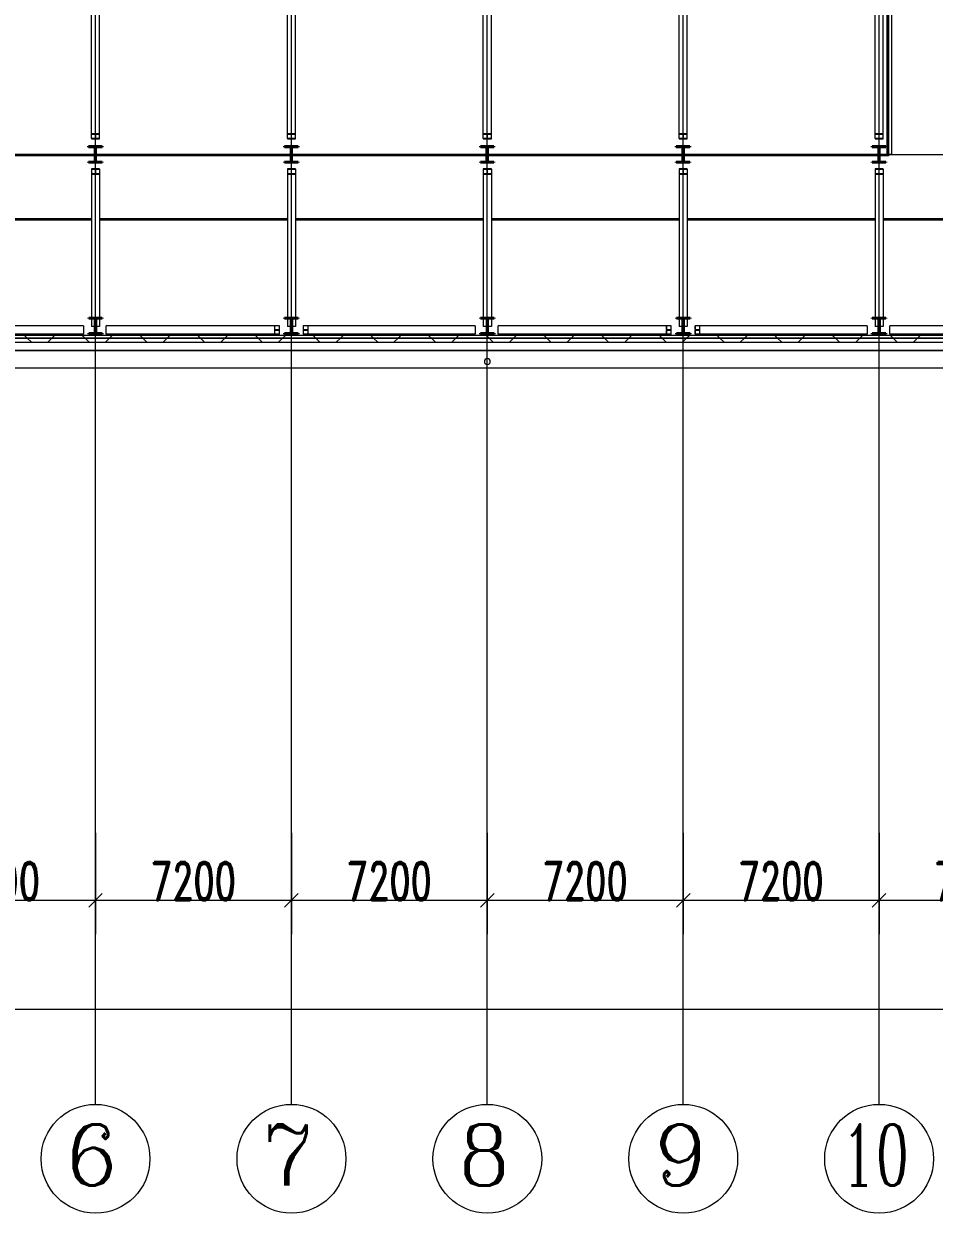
# Model space of a CAD drawing. Header units: millimetres. Extents: x -30000 to 430621, y -31706 to 192400.
# Drawn here: x 33363 to 66825, y -31706 to 12000 of the extents above; entities that cross this region are included whole.
import ezdxf

# ---------------------------------------------------------------- set-up
doc = ezdxf.new("R2010")
doc.units = ezdxf.units.MM
doc.linetypes.add('轴网线', pattern=[22.04, 18.38, -1.83, 0, -1.83])
doc.layers.get('0').update_dxf_attribs({"color": 8})
doc.layers.get('Defpoints').update_dxf_attribs({"color": 8})
for name, color, linetype, lineweight in [('A-ANNO-DIMS', 8, 'Continuous', 9), ('A-FLOR', 8, 'Continuous', 5), ('A-FLOR-HRAL', 8, 'Continuous', 5), ('A-WALL', 8, 'Continuous', 5), ('A-WALL-FNSH', 8, 'Continuous', 9), ('A-WALL-PATT', 8, 'Continuous', 9), ('P-PIPE', 8, 'Continuous', 5), ('S-BEAM', 8, 'Continuous', 5), ('S-COLS', 8, 'Continuous', 5), ('S-GRID', 8, 'Continuous', 9), ('S-GRID-IDEN', 8, 'Continuous', 9)]:
    doc.layers.add(name, color=color, linetype=linetype, lineweight=lineweight)
doc.styles.add('RomanC', font='romanc__.ttf', dxfattribs={"height": 2250})
doc.styles.add('RomanC_1', font='romanc__.ttf', dxfattribs={"width": 0.65, "height": 2250})
doc.styles.add('RomanD_4', font='romand__.ttf', dxfattribs={"width": 0.65, "height": 1400})
doc.dimstyles.new('第一_二道尺寸线', dxfattribs={"dimscale": 304.8, "dimtxt": 1405.004626, "dimasz": 1.64042, "dimexe": 4.10105, "dimexo": 0.0625, "dimgap": 0, "dimtad": 1, "dimdec": 0, "dimzin": 0, "dimdsep": 46, "dimtxsty": 'RomanD_4', "dimblk1": 'OBLIQUE', "dimblk2": 'OBLIQUE', "dimsah": 1, "dimcen": 0.09, "dimazin": 0, "dimtfac": 1, "dimtdec": 4, "dimtix": 1, "dimtmove": 0, "dimatfit": 3, "dimfxl": 8.2021, "dimfxlon": 1, "dimtvp": 1, "dimtolj": 1, "dimtzin": 0, "dimlwd": 18, "dimlwe": 18, "dimarcsym": 2})
pattern_1 = [(45, (-4e-09, 0), (-1060.66, 1060.66), []), (135, (-4e-09, 0), (-1060.66, -1060.66), [])]

# ---------------------------------------------------------------- blocks, each defined once
blk = doc.blocks.new('X-AR-F3-00-W-002_HLP2_rvt-1-LAY-4F-1_500-A')
at = {"layer": 'P-PIPE', "color": 96, "true_color": 0x007f00}
for start, end in [(0, 180), (180, 360)]:
    blk.add_arc((50400, -411), 110, start, end, dxfattribs=at)
blk = doc.blocks.new('钢_柱_焊接H - H600X500X20X30-659261-LAY-4F-1_500-A')
at = {"layer": 'S-COLS', "lineweight": 15, "true_color": 0xdddddd}
blk.add_hatch(color=254, dxfattribs=at).paths.add_polyline_path([(-250, -300), (250, -300), (250, -270), (10, -270), (10, 270), (250, 270), (250, 300), (-250, 300), (-250, 270), (-10, 270), (-10, -270), (-250, -270)], flags=0)
at = {"layer": 'S-COLS', "color": 8, "lineweight": 35, "true_color": 0x777777}
for p, q in [((-250, 300), (250, 300)), ((-250, 270), (-250, 300)), ((-10, 270), (-250, 270)), ((-10, -270), (-10, 270)), ((10, 270), (10, -270)), ((250, 270), (10, 270)), ((250, 300), (250, 270)), ((-250, -270), (-10, -270)), ((-250, -300), (-250, -270)), ((250, -300), (-250, -300)), ((10, -270), (250, -270)), ((250, -270), (250, -300))]:
    blk.add_line(p, q, dxfattribs=at)
blk = doc.blocks.new('钢_柱_焊接H - H600X500X20X30-659270-LAY-4F-1_500-A')
at = {"layer": 'S-COLS', "lineweight": 15, "true_color": 0xdddddd}
h = blk.add_hatch(color=254, dxfattribs=at)
h.paths.add_polyline_path([(6, -300), (250, -300), (250, -270), (10, -270), (6, -50), (-10, -50), (-10, -270), (-250, -270), (-250, -300), (-148, -300)], flags=0)
h.paths.add_polyline_path([(10, 0), (10, 270), (250, 270), (250, 300), (-250, 300), (-250, 270), (-10, 270), (-10, 0), (5, 0)], flags=0)
at = {"layer": 'S-COLS', "color": 8, "lineweight": 35, "true_color": 0x777777}
for p, q in [((-250, 300), (250, 300)), ((-250, 270), (-250, 300)), ((-10, 270), (-250, 270)), ((-10, 0), (-10, 270)), ((10, 270), (10, 0)), ((250, 270), (10, 270)), ((250, 300), (250, 270)), ((-250, -270), (-10, -270)), ((-250, -300), (-250, -270)), ((250, -300), (-250, -300)), ((-10, -270), (-10, -50)), ((10, -50), (10, -270)), ((10, -270), (250, -270)), ((250, -270), (250, -300))]:
    blk.add_line(p, q, dxfattribs=at)
blk = doc.blocks.new('钢_梁_焊接H - H300X300X10X15-V146-LAY-4F-1_500-A')
at = {"layer": 'S-BEAM', "color": 8, "lineweight": 15, "true_color": 0x777777}
for p, q in [((36150, 6665), (35850, 6665)), ((35850, 6665), (35850, 6656)), ((35850, 6656), (35995, 6656)), ((35850, 6656), (35850, 6484)), ((35995, 6656), (35995, 6484)), ((36005, 6484), (36005, 6656)), ((36005, 6656), (36150, 6656)), ((36150, 6656), (36150, 6665)), ((36150, 6656), (36150, 6484)), ((35995, 6484), (35850, 6484)), ((35850, 6484), (35850, 6475)), ((35850, 6475), (36150, 6475)), ((35850, 6475), (35850, 1200)), ((36150, 6484), (36005, 6484)), ((36150, 6475), (36150, 6484)), ((36150, 6475), (36150, 1200)), ((35850, 1170), (35850, 878)), ((35990, 878), (35850, 878)), ((36150, 878), (36010, 878)), ((36150, 1170), (36150, 878))]:
    blk.add_line(p, q, dxfattribs=at)
blk = doc.blocks.new('钢_梁_焊接H - H300X300X10X15-658906-LAY-4F-1_500-A')
at = {"layer": 'S-BEAM', "color": 8, "lineweight": 15, "true_color": 0x777777}
for p, q in [((14250, 14201), (14550, 14201)), ((14250, 7956), (14250, 14201)), ((14550, 7956), (14550, 14201)), ((14550, 7956), (14250, 7956)), ((14250, 7956), (14250, 7947)), ((14250, 7947), (14395, 7947)), ((14250, 7785), (14250, 7947)), ((14395, 7947), (14395, 7785)), ((14405, 7785), (14405, 7947)), ((14405, 7947), (14550, 7947)), ((14550, 7947), (14550, 7956)), ((14550, 7785), (14550, 7947)), ((14395, 7785), (14250, 7785)), ((14250, 7785), (14250, 7776)), ((14250, 7776), (14550, 7776)), ((14550, 7785), (14405, 7785)), ((14550, 7776), (14550, 7785))]:
    blk.add_line(p, q, dxfattribs=at)
blk = doc.blocks.new('钢_梁_焊接H - H300X300X10X15-V155-LAY-4F-1_500-A')
at = {"layer": 'S-BEAM', "color": 8, "lineweight": 15, "true_color": 0x777777}
for p, q in [((43350, 6665), (43050, 6665)), ((43050, 6665), (43050, 6656)), ((43050, 6656), (43195, 6656)), ((43050, 6656), (43050, 6484)), ((43195, 6656), (43195, 6484)), ((43205, 6484), (43205, 6656)), ((43205, 6656), (43350, 6656)), ((43350, 6656), (43350, 6665)), ((43350, 6656), (43350, 6484)), ((43195, 6484), (43050, 6484)), ((43050, 6484), (43050, 6475)), ((43050, 6475), (43350, 6475)), ((43050, 6475), (43050, 1200)), ((43350, 6484), (43205, 6484)), ((43350, 6475), (43350, 6484)), ((43350, 6475), (43350, 1200)), ((43050, 1170), (43050, 878)), ((43190, 878), (43050, 878)), ((43350, 878), (43210, 878)), ((43350, 1170), (43350, 878))]:
    blk.add_line(p, q, dxfattribs=at)
blk = doc.blocks.new('钢_梁_焊接H - H300X300X10X15-V161-LAY-4F-1_500-A')
at = {"layer": 'S-BEAM', "color": 8, "lineweight": 15, "true_color": 0x777777}
for p, q in [((50550, 6665), (50250, 6665)), ((50250, 6665), (50250, 6656)), ((50250, 6656), (50395, 6656)), ((50250, 6656), (50250, 6484)), ((50395, 6656), (50395, 6484)), ((50405, 6484), (50405, 6656)), ((50405, 6656), (50550, 6656)), ((50550, 6656), (50550, 6665)), ((50550, 6656), (50550, 6484)), ((50395, 6484), (50250, 6484)), ((50250, 6484), (50250, 6475)), ((50250, 6475), (50550, 6475)), ((50250, 6475), (50250, 1200)), ((50550, 6484), (50405, 6484)), ((50550, 6475), (50550, 6484)), ((50550, 6475), (50550, 1200)), ((50250, 1170), (50250, 878)), ((50390, 878), (50250, 878)), ((50550, 878), (50410, 878)), ((50550, 1170), (50550, 878))]:
    blk.add_line(p, q, dxfattribs=at)
blk = doc.blocks.new('钢_梁_焊接H - H300X300X10X15-V163-LAY-4F-1_500-A')
at = {"layer": 'S-BEAM', "color": 8, "lineweight": 15, "true_color": 0x777777}
for p, q in [((57750, 6665), (57450, 6665)), ((57450, 6665), (57450, 6656)), ((57450, 6656), (57595, 6656)), ((57450, 6656), (57450, 6484)), ((57595, 6656), (57595, 6484)), ((57605, 6484), (57605, 6656)), ((57605, 6656), (57750, 6656)), ((57750, 6656), (57750, 6665)), ((57750, 6656), (57750, 6484)), ((57595, 6484), (57450, 6484)), ((57450, 6484), (57450, 6475)), ((57450, 6475), (57750, 6475)), ((57450, 6475), (57450, 1200)), ((57750, 6484), (57605, 6484)), ((57750, 6475), (57750, 6484)), ((57750, 6475), (57750, 1200)), ((57450, 1170), (57450, 878)), ((57590, 878), (57450, 878)), ((57750, 878), (57610, 878)), ((57750, 1170), (57750, 878))]:
    blk.add_line(p, q, dxfattribs=at)
blk = doc.blocks.new('钢_梁_焊接H - H300X300X10X15-V167-LAY-4F-1_500-A')
at = {"layer": 'S-BEAM', "color": 8, "lineweight": 15, "true_color": 0x777777}
for p, q in [((64950, 6665), (64650, 6665)), ((64650, 6665), (64650, 6656)), ((64650, 6656), (64795, 6656)), ((64650, 6656), (64650, 6484)), ((64795, 6656), (64795, 6484)), ((64805, 6484), (64805, 6656)), ((64805, 6656), (64950, 6656)), ((64950, 6656), (64950, 6665)), ((64950, 6656), (64950, 6484)), ((64795, 6484), (64650, 6484)), ((64650, 6484), (64650, 6475)), ((64650, 6475), (64950, 6475)), ((64650, 6475), (64650, 1200)), ((64950, 6484), (64805, 6484)), ((64950, 6475), (64950, 6484)), ((64950, 6475), (64950, 1200)), ((64650, 1170), (64650, 878)), ((64790, 878), (64650, 878)), ((64950, 878), (64810, 878)), ((64950, 1170), (64950, 878))]:
    blk.add_line(p, q, dxfattribs=at)
blk = doc.blocks.new('钢_梁_热轧H - HW300X300-659066-LAY-4F-1_500-A')
at = {"layer": 'S-BEAM', "color": 8, "lineweight": 15, "true_color": 0x777777}
for p, q in [((65196, 157500), (65196, 157800)), ((71382, 157800), (65196, 157800)), ((71391, 157800), (71382, 157800)), ((71382, 157800), (71382, 157500)), ((71391, 157668), (71391, 157800)), ((71548, 157800), (71391, 157800)), ((71556, 157800), (71548, 157800)), ((71548, 157800), (71548, 157668)), ((71556, 157500), (71556, 157800)), ((71382, 157500), (65196, 157500)), ((71382, 157500), (71391, 157500)), ((71391, 157500), (71391, 157632)), ((71548, 157500), (71391, 157500)), ((71540, 157655), (71398, 157655)), ((71398, 157645), (71540, 157645)), ((71548, 157632), (71548, 157500)), ((71548, 157500), (71556, 157500))]:
    blk.add_line(p, q, dxfattribs=at)
for centre, start_param, end_param in [((71398, 157668), 1.570796, 3.141593), ((71398, 157632), 0, 1.570796), ((71540, 157668), 3.141593, 4.712389), ((71540, 157632), 4.712389, 6.283185)]:
    blk.add_ellipse(centre, major_axis=(0, 13), ratio=0.581772, start_param=start_param, end_param=end_param, dxfattribs=at)
blk = doc.blocks.new('钢_梁_热轧H - HW300X300-659067-LAY-4F-1_500-A')
at = {"layer": 'S-BEAM', "color": 8, "lineweight": 15, "true_color": 0x777777}
for p, q in [((50796, 157500), (50796, 157800)), ((56982, 157800), (50796, 157800)), ((56991, 157800), (56982, 157800)), ((56982, 157800), (56982, 157500)), ((56991, 157668), (56991, 157800)), ((57148, 157800), (56991, 157800)), ((57156, 157800), (57148, 157800)), ((57148, 157800), (57148, 157668)), ((57156, 157500), (57156, 157800)), ((56982, 157500), (50796, 157500)), ((56982, 157500), (56991, 157500)), ((56991, 157500), (56991, 157632)), ((57148, 157500), (56991, 157500)), ((57140, 157655), (56998, 157655)), ((56998, 157645), (57140, 157645)), ((57148, 157632), (57148, 157500)), ((57148, 157500), (57156, 157500))]:
    blk.add_line(p, q, dxfattribs=at)
for centre, start_param, end_param in [((56998, 157668), 1.570796, 3.141593), ((56998, 157632), 0, 1.570796), ((57140, 157668), 3.141593, 4.712389), ((57140, 157632), 4.712389, 6.283185)]:
    blk.add_ellipse(centre, major_axis=(0, 13), ratio=0.581772, start_param=start_param, end_param=end_param, dxfattribs=at)
blk = doc.blocks.new('钢_梁_热轧H - HW300X300-V370-LAY-4F-1_500-A')
at = {"layer": 'S-BEAM', "color": 8, "lineweight": 15, "true_color": 0x777777}
for p, q in [((36396, 600), (36396, 900)), ((42582, 900), (36396, 900)), ((42591, 900), (42582, 900)), ((42582, 900), (42582, 600)), ((42591, 768), (42591, 900)), ((42748, 900), (42591, 900)), ((42756, 900), (42748, 900)), ((42748, 900), (42748, 768)), ((42756, 600), (42756, 900)), ((42582, 600), (36396, 600)), ((42582, 600), (42591, 600)), ((42591, 600), (42591, 732)), ((42748, 600), (42591, 600)), ((42740, 755), (42598, 755)), ((42598, 745), (42740, 745)), ((42748, 732), (42748, 600)), ((42748, 600), (42756, 600))]:
    blk.add_line(p, q, dxfattribs=at)
for centre, start_param, end_param in [((42598, 768), 1.570796, 3.141593), ((42598, 732), 0, 1.570796), ((42740, 768), 3.141593, 4.712389), ((42740, 732), 4.712389, 6.283185)]:
    blk.add_ellipse(centre, major_axis=(0, 13), ratio=0.581772, start_param=start_param, end_param=end_param, dxfattribs=at)
blk = doc.blocks.new('钢_梁_热轧H - HW300X300-659081-LAY-4F-1_500-A')
at = {"layer": 'S-BEAM', "color": 8, "lineweight": 15, "true_color": 0x777777}
for p, q in [((58044, 157800), (58035, 157800)), ((58035, 157800), (58035, 157500)), ((58044, 157668), (58044, 157800)), ((58201, 157800), (58044, 157800)), ((58210, 157800), (58201, 157800)), ((58201, 157800), (58201, 157668)), ((58210, 157500), (58210, 157800)), ((64356, 157800), (58210, 157800)), ((64356, 157800), (64356, 157500)), ((58035, 157500), (58044, 157500)), ((58044, 157500), (58044, 157632)), ((58201, 157500), (58044, 157500)), ((58194, 157655), (58052, 157655)), ((58052, 157645), (58194, 157645)), ((58201, 157632), (58201, 157500)), ((58201, 157500), (58210, 157500)), ((64356, 157500), (58210, 157500))]:
    blk.add_line(p, q, dxfattribs=at)
for centre, start_param, end_param in [((58052, 157668), 1.570796, 3.141593), ((58052, 157632), 0, 1.570796), ((58194, 157668), 3.141593, 4.712389), ((58194, 157632), 4.712389, 6.283185)]:
    blk.add_ellipse(centre, major_axis=(0, 13), ratio=0.581772, start_param=start_param, end_param=end_param, dxfattribs=at)
blk = doc.blocks.new('钢_梁_热轧H - HW300X300-659082-LAY-4F-1_500-A')
at = {"layer": 'S-BEAM', "color": 8, "lineweight": 15, "true_color": 0x777777}
for p, q in [((43644, 157800), (43635, 157800)), ((43635, 157800), (43635, 157500)), ((43644, 157668), (43644, 157800)), ((43801, 157800), (43644, 157800)), ((43810, 157800), (43801, 157800)), ((43801, 157800), (43801, 157668)), ((43810, 157500), (43810, 157800)), ((49956, 157800), (43810, 157800)), ((49956, 157800), (49956, 157500)), ((43635, 157500), (43644, 157500)), ((43644, 157500), (43644, 157632)), ((43801, 157500), (43644, 157500)), ((43794, 157655), (43652, 157655)), ((43652, 157645), (43794, 157645)), ((43801, 157632), (43801, 157500)), ((43801, 157500), (43810, 157500)), ((49956, 157500), (43810, 157500))]:
    blk.add_line(p, q, dxfattribs=at)
for centre, start_param, end_param in [((43652, 157668), 1.570796, 3.141593), ((43652, 157632), 0, 1.570796), ((43794, 157668), 3.141593, 4.712389), ((43794, 157632), 4.712389, 6.283185)]:
    blk.add_ellipse(centre, major_axis=(0, 13), ratio=0.581772, start_param=start_param, end_param=end_param, dxfattribs=at)
blk = doc.blocks.new('钢_梁_热轧H - HW300X300-659083-LAY-4F-1_500-A')
at = {"layer": 'S-BEAM', "color": 8, "lineweight": 15, "true_color": 0x777777}
for p, q in [((29244, 157800), (29235, 157800)), ((29235, 157800), (29235, 157500)), ((29244, 157668), (29244, 157800)), ((29401, 157800), (29244, 157800)), ((29410, 157800), (29401, 157800)), ((29401, 157800), (29401, 157668)), ((29410, 157500), (29410, 157800)), ((35556, 157800), (29410, 157800)), ((35556, 157800), (35556, 157500)), ((29235, 157500), (29244, 157500)), ((29244, 157500), (29244, 157632)), ((29401, 157500), (29244, 157500)), ((29394, 157655), (29252, 157655)), ((29252, 157645), (29394, 157645)), ((29401, 157632), (29401, 157500)), ((29401, 157500), (29410, 157500)), ((35556, 157500), (29410, 157500))]:
    blk.add_line(p, q, dxfattribs=at)
for centre, start_param, end_param in [((29252, 157668), 1.570796, 3.141593), ((29252, 157632), 0, 1.570796), ((29394, 157668), 3.141593, 4.712389), ((29394, 157632), 4.712389, 6.283185)]:
    blk.add_ellipse(centre, major_axis=(0, 13), ratio=0.581772, start_param=start_param, end_param=end_param, dxfattribs=at)
blk = doc.blocks.new('X-ST-F3-04-C-002_HLP2_rvt-1-LAY-4F-1_500-A')
at = {"color": 8, "lineweight": 15, "true_color": 0x777777}
for name, p in [('钢_梁_焊接H - H300X300X10X15-658906-LAY-4F-1_500-A', (21600, 0)), ('钢_梁_焊接H - H300X300X10X15-658906-LAY-4F-1_500-A', (28800, 0)), ('钢_梁_焊接H - H300X300X10X15-658906-LAY-4F-1_500-A', (36000, 0)), ('钢_梁_焊接H - H300X300X10X15-658906-LAY-4F-1_500-A', (43200, 0)), ('钢_梁_焊接H - H300X300X10X15-658906-LAY-4F-1_500-A', (50400, 0)), ('钢_柱_焊接H - H600X500X20X30-659270-LAY-4F-1_500-A', (35995, 7200)), ('钢_柱_焊接H - H600X500X20X30-659270-LAY-4F-1_500-A', (43195, 7200)), ('钢_柱_焊接H - H600X500X20X30-659270-LAY-4F-1_500-A', (50395, 7200)), ('钢_柱_焊接H - H600X500X20X30-659270-LAY-4F-1_500-A', (57595, 7200)), ('钢_柱_焊接H - H600X500X20X30-659270-LAY-4F-1_500-A', (64795, 7200)), ('钢_梁_焊接H - H300X300X10X15-V146-LAY-4F-1_500-A', (0, 0)), ('钢_梁_焊接H - H300X300X10X15-V155-LAY-4F-1_500-A', (0, 0)), ('钢_梁_焊接H - H300X300X10X15-V161-LAY-4F-1_500-A', (0, 0)), ('钢_梁_焊接H - H300X300X10X15-V163-LAY-4F-1_500-A', (0, 0)), ('钢_梁_焊接H - H300X300X10X15-V167-LAY-4F-1_500-A', (0, 0)), ('钢_梁_热轧H - HW300X300-659083-LAY-4F-1_500-A', (0, -156900)), ('钢_柱_焊接H - H600X500X20X30-659261-LAY-4F-1_500-A', (36000, 900)), ('钢_梁_热轧H - HW300X300-V370-LAY-4F-1_500-A', (0, 0)), ('钢_柱_焊接H - H600X500X20X30-659261-LAY-4F-1_500-A', (43200, 900)), ('钢_梁_热轧H - HW300X300-659082-LAY-4F-1_500-A', (0, -156900)), ('钢_柱_焊接H - H600X500X20X30-659261-LAY-4F-1_500-A', (50400, 900)), ('钢_梁_热轧H - HW300X300-659067-LAY-4F-1_500-A', (0, -156900)), ('钢_柱_焊接H - H600X500X20X30-659261-LAY-4F-1_500-A', (57600, 900)), ('钢_梁_热轧H - HW300X300-659081-LAY-4F-1_500-A', (0, -156900)), ('钢_柱_焊接H - H600X500X20X30-659261-LAY-4F-1_500-A', (64800, 900)), ('钢_梁_热轧H - HW300X300-659066-LAY-4F-1_500-A', (0, -156900))]:
    blk.add_blockref(name, p, dxfattribs=at)
blk = doc.blocks.new('顶部扶栏类型 - 顶部扶栏_内部_-3241397-LAY-4F-1_500-A')
at = {"layer": 'A-FLOR-HRAL'}
for p, q in [((4000, 46425), (4000, 50450)), ((4000, 50450), (7050, 50450)), ((4050, 50400), (4050, 46425)), ((7050, 50400), (4050, 50400)), ((7350, 50450), (9917, 50450)), ((9917, 50400), (7350, 50400)), ((13971, 50450), (14250, 50450)), ((14250, 50400), (13971, 50400)), ((64950, 46950), (65150, 46950)), ((65100, 46900), (64950, 46900)), ((65100, 21756), (65100, 46900)), ((65150, 46950), (65150, 21756)), ((4000, 45700), (4000, 46375)), ((4050, 46375), (4050, 45700)), ((14400, 43025), (14400, 45991)), ((14450, 45991), (14450, 43075)), ((4000, 40900), (4000, 45500)), ((4050, 45500), (4050, 40900)), ((18325, 43025), (14400, 43025)), ((14450, 43075), (18225, 43075)), ((18325, 43050), (18325, 43025)), ((4000, 38500), (4000, 40700)), ((4050, 40700), (4050, 38500)), ((4000, 36100), (4000, 38300)), ((4050, 38300), (4050, 36100)), ((4000, 33700), (4000, 35900)), ((4050, 35900), (4050, 33700)), ((4000, 31300), (4000, 33500)), ((4050, 33500), (4050, 31300)), ((4000, 28900), (4000, 31100)), ((4050, 31100), (4050, 28900)), ((4000, 26500), (4000, 28700)), ((4050, 28700), (4050, 26500)), ((4000, 24100), (4000, 26300)), ((4050, 26300), (4050, 24100)), ((4000, 21750), (4000, 23900)), ((4050, 23900), (4050, 21750)), ((4000, 19300), (4000, 21450)), ((4050, 21450), (4050, 19300)), ((65100, 7200), (65100, 21406)), ((65150, 21406), (65150, 7150)), ((4000, 16900), (4000, 19100)), ((4050, 19100), (4050, 16900)), ((4000, 14500), (4000, 16700)), ((4050, 16700), (4050, 14500)), ((4000, 12100), (4000, 14300)), ((4050, 14300), (4050, 12100)), ((4000, 7150), (4000, 11900)), ((4050, 11900), (4050, 7200)), ((65150, 7150), (4000, 7150)), ((4050, 7200), (65100, 7200))]:
    blk.add_line(p, q, dxfattribs=at)
blk = doc.blocks.new('顶部扶栏类型 - 顶部扶栏_内部_-V436-LAY-4F-1_500-A')
at = {"layer": 'A-FLOR-HRAL'}
for p, q in [((4000, 50450), (7050, 50450)), ((4000, 46425), (4000, 50450)), ((4050, 50400), (7050, 50400)), ((4050, 46425), (4050, 50400)), ((7350, 50450), (9917, 50450)), ((7350, 50400), (9917, 50400)), ((13971, 50450), (14250, 50450)), ((13971, 50400), (14250, 50400)), ((64950, 46950), (65150, 46950)), ((64950, 46900), (65100, 46900)), ((65100, 46900), (65100, 21756)), ((65150, 46950), (65150, 21756)), ((4000, 45700), (4000, 46375)), ((4050, 45700), (4050, 46375)), ((14400, 45991), (14400, 43025)), ((14450, 45991), (14450, 43075)), ((4000, 40900), (4000, 45500)), ((4050, 40900), (4050, 45500)), ((14400, 43025), (18325, 43025)), ((14450, 43075), (18225, 43075)), ((18325, 43050), (18325, 43025)), ((4000, 38500), (4000, 40700)), ((4050, 38500), (4050, 40700)), ((4000, 36100), (4000, 38300)), ((4050, 36100), (4050, 38300)), ((4000, 33700), (4000, 35900)), ((4050, 33700), (4050, 35900)), ((4000, 31300), (4000, 33500)), ((4050, 31300), (4050, 33500)), ((4000, 28900), (4000, 31100)), ((4050, 28900), (4050, 31100)), ((4000, 26500), (4000, 28700)), ((4050, 26500), (4050, 28700)), ((4000, 24100), (4000, 26300)), ((4050, 24100), (4050, 26300)), ((4000, 21750), (4000, 23900)), ((4050, 21750), (4050, 23900)), ((4000, 19300), (4000, 21450)), ((4050, 19300), (4050, 21450)), ((65100, 21406), (65100, 7200)), ((65150, 21406), (65150, 7150)), ((4000, 16900), (4000, 19100)), ((4050, 16900), (4050, 19100)), ((4000, 14500), (4000, 16700)), ((4050, 14500), (4050, 16700)), ((4000, 12100), (4000, 14300)), ((4050, 12100), (4050, 14300)), ((4000, 7150), (4000, 11900)), ((4050, 7200), (4050, 11900)), ((65150, 7150), (4000, 7150)), ((65100, 7200), (4050, 7200))]:
    blk.add_line(p, q, dxfattribs=at)
blk = doc.blocks.new('顶部扶栏类型 - 顶部扶栏_内部_-3241510-LAY-4F-1_500-A')
at = {"layer": 'A-FLOR-HRAL'}
for p, q in [((28950, 4850), (35850, 4850)), ((36150, 4850), (43050, 4850)), ((43350, 4850), (50250, 4850)), ((50550, 4850), (57450, 4850)), ((57750, 4850), (64650, 4850)), ((64950, 4850), (71850, 4850)), ((35850, 4800), (28950, 4800)), ((43050, 4800), (36150, 4800)), ((50250, 4800), (43350, 4800)), ((57450, 4800), (50550, 4800)), ((64650, 4800), (57750, 4800)), ((71850, 4800), (64950, 4800))]:
    blk.add_line(p, q, dxfattribs=at)
blk = doc.blocks.new('顶部扶栏类型 - 顶部扶栏_内部_-V440-LAY-4F-1_500-A')
at = {"layer": 'A-FLOR-HRAL'}
for p, q in [((28950, 4850), (35850, 4850)), ((36150, 4850), (43050, 4850)), ((43350, 4850), (50250, 4850)), ((50550, 4850), (57450, 4850)), ((57750, 4850), (64650, 4850)), ((64950, 4850), (71850, 4850)), ((28950, 4800), (35850, 4800)), ((36150, 4800), (43050, 4800)), ((43350, 4800), (50250, 4800)), ((50550, 4800), (57450, 4800)), ((57750, 4800), (64650, 4800)), ((64950, 4800), (71850, 4800))]:
    blk.add_line(p, q, dxfattribs=at)
blk = doc.blocks.new('轴网 - 宽度系数 1_0-670626-LAY-4F-1_500-A')
at = {"layer": 'S-GRID-IDEN'}
blk.add_circle((0, 0), 4, dxfattribs=at)
blk = doc.blocks.new('轴网 - 宽度系数 0_65-670068-LAY-4F-1_500-A')
at = {"layer": 'S-GRID-IDEN'}
blk.add_circle((0, 0), 4, dxfattribs=at)
blk = doc.blocks.new('_Oblique')
at = {"color": 0, "linetype": 'ByBlock', "lineweight": -2}
blk.add_line((-0.5, -0.5), (0.5, 0.5), dxfattribs=at)
blk = doc.blocks.new('DIMBLOCK104-LAY-4F-1_500-A')
at = {"layer": 'A-ANNO-DIMS', "color": 0, "lineweight": 18, "transparency": 16777216}
for p, q in [((28800, -17725.274274), (28800, -21456.224274)), ((36000, -17725.274274), (36000, -21456.224274)), ((28800, -20206.224274), (36000, -20206.224274))]:
    blk.add_line(p, q, dxfattribs=at)
at = {"layer": 'Defpoints', "color": 0, "transparency": 16777216}
for p in [(28800, -17706.224274), (36000, -17706.224274), (36000, -20206.224274)]:
    blk.add_point(p, dxfattribs=at)
at = {"layer": 'A-ANNO-DIMS', "color": 0, "lineweight": 18, "transparency": 16777216, "xscale": 500.0000000000001, "yscale": 500.0000000000001, "zscale": 500.0000000000001, "rotation": 180}
blk.add_blockref('_Oblique', (28800, -20206.224274), dxfattribs=at)
at = {"layer": 'A-ANNO-DIMS', "color": 0, "lineweight": 18, "transparency": 16777216, "xscale": 500.0000000000001, "yscale": 500.0000000000001, "zscale": 500.0000000000001}
blk.add_blockref('_Oblique', (36000, -20206.224274), dxfattribs=at)
at = {"layer": 'A-ANNO-DIMS', "color": 0, "lineweight": 18, "transparency": 16777216, "insert": (32400, -19506.224274), "char_height": 1400, "width": 3890.7820424, "attachment_point": 5, "style": 'RomanD_4'}
blk.add_mtext('\\A1;7200', dxfattribs=at)
blk = doc.blocks.new('DIMBLOCK105-LAY-4F-1_500-A')
at = {"layer": 'A-ANNO-DIMS', "color": 0, "lineweight": 18, "transparency": 16777216}
for p, q in [((36000, -17725.274274), (36000, -21456.224274)), ((43200, -17725.274274), (43200, -21456.224274)), ((36000, -20206.224274), (43200, -20206.224274))]:
    blk.add_line(p, q, dxfattribs=at)
at = {"layer": 'Defpoints', "color": 0, "transparency": 16777216}
for p in [(36000, -17706.224274), (43200, -17706.224274), (43200, -20206.224274)]:
    blk.add_point(p, dxfattribs=at)
at = {"layer": 'A-ANNO-DIMS', "color": 0, "lineweight": 18, "transparency": 16777216, "xscale": 500.0000000000001, "yscale": 500.0000000000001, "zscale": 500.0000000000001, "rotation": 180}
blk.add_blockref('_Oblique', (36000, -20206.224274), dxfattribs=at)
at = {"layer": 'A-ANNO-DIMS', "color": 0, "lineweight": 18, "transparency": 16777216, "xscale": 500.0000000000001, "yscale": 500.0000000000001, "zscale": 500.0000000000001}
blk.add_blockref('_Oblique', (43200, -20206.224274), dxfattribs=at)
at = {"layer": 'A-ANNO-DIMS', "color": 0, "lineweight": 18, "transparency": 16777216, "insert": (39600, -19506.224274), "char_height": 1400, "width": 3890.7820424, "attachment_point": 5, "style": 'RomanD_4'}
blk.add_mtext('\\A1;7200', dxfattribs=at)
blk = doc.blocks.new('DIMBLOCK106-LAY-4F-1_500-A')
at = {"layer": 'A-ANNO-DIMS', "color": 0, "lineweight": 18, "transparency": 16777216}
for p, q in [((43200, -17725.274274), (43200, -21456.224274)), ((50400, -17725.274274), (50400, -21456.224274)), ((43200, -20206.224274), (50400, -20206.224274))]:
    blk.add_line(p, q, dxfattribs=at)
at = {"layer": 'Defpoints', "color": 0, "transparency": 16777216}
for p in [(43200, -17706.224274), (50400, -17706.224274), (50400, -20206.224274)]:
    blk.add_point(p, dxfattribs=at)
at = {"layer": 'A-ANNO-DIMS', "color": 0, "lineweight": 18, "transparency": 16777216, "xscale": 500.0000000000001, "yscale": 500.0000000000001, "zscale": 500.0000000000001, "rotation": 180}
blk.add_blockref('_Oblique', (43200, -20206.224274), dxfattribs=at)
at = {"layer": 'A-ANNO-DIMS', "color": 0, "lineweight": 18, "transparency": 16777216, "xscale": 500.0000000000001, "yscale": 500.0000000000001, "zscale": 500.0000000000001}
blk.add_blockref('_Oblique', (50400, -20206.224274), dxfattribs=at)
at = {"layer": 'A-ANNO-DIMS', "color": 0, "lineweight": 18, "transparency": 16777216, "insert": (46800, -19506.224274), "char_height": 1400, "width": 3890.7820424, "attachment_point": 5, "style": 'RomanD_4'}
blk.add_mtext('\\A1;7200', dxfattribs=at)
blk = doc.blocks.new('DIMBLOCK107-LAY-4F-1_500-A')
at = {"layer": 'A-ANNO-DIMS', "color": 0, "lineweight": 18, "transparency": 16777216}
for p, q in [((50400, -17725.274274), (50400, -21456.224274)), ((57600, -17725.274274), (57600, -21456.224274)), ((50400, -20206.224274), (57600, -20206.224274))]:
    blk.add_line(p, q, dxfattribs=at)
at = {"layer": 'Defpoints', "color": 0, "transparency": 16777216}
for p in [(50400, -17706.224274), (57600, -17706.224274), (57600, -20206.224274)]:
    blk.add_point(p, dxfattribs=at)
at = {"layer": 'A-ANNO-DIMS', "color": 0, "lineweight": 18, "transparency": 16777216, "xscale": 500.0000000000001, "yscale": 500.0000000000001, "zscale": 500.0000000000001, "rotation": 180}
blk.add_blockref('_Oblique', (50400, -20206.224274), dxfattribs=at)
at = {"layer": 'A-ANNO-DIMS', "color": 0, "lineweight": 18, "transparency": 16777216, "xscale": 500.0000000000001, "yscale": 500.0000000000001, "zscale": 500.0000000000001}
blk.add_blockref('_Oblique', (57600, -20206.224274), dxfattribs=at)
at = {"layer": 'A-ANNO-DIMS', "color": 0, "lineweight": 18, "transparency": 16777216, "insert": (54000, -19506.224274), "char_height": 1400, "width": 3890.7820424, "attachment_point": 5, "style": 'RomanD_4'}
blk.add_mtext('\\A1;7200', dxfattribs=at)
blk = doc.blocks.new('DIMBLOCK108-LAY-4F-1_500-A')
at = {"layer": 'A-ANNO-DIMS', "color": 0, "lineweight": 18, "transparency": 16777216}
for p, q in [((57600, -17725.274274), (57600, -21456.224274)), ((64800, -17725.274274), (64800, -21456.224274)), ((57600, -20206.224274), (64800, -20206.224274))]:
    blk.add_line(p, q, dxfattribs=at)
at = {"layer": 'Defpoints', "color": 0, "transparency": 16777216}
for p in [(57600, -17706.224274), (64800, -17706.224274), (64800, -20206.224274)]:
    blk.add_point(p, dxfattribs=at)
at = {"layer": 'A-ANNO-DIMS', "color": 0, "lineweight": 18, "transparency": 16777216, "xscale": 500.0000000000001, "yscale": 500.0000000000001, "zscale": 500.0000000000001, "rotation": 180}
blk.add_blockref('_Oblique', (57600, -20206.224274), dxfattribs=at)
at = {"layer": 'A-ANNO-DIMS', "color": 0, "lineweight": 18, "transparency": 16777216, "xscale": 500.0000000000001, "yscale": 500.0000000000001, "zscale": 500.0000000000001}
blk.add_blockref('_Oblique', (64800, -20206.224274), dxfattribs=at)
at = {"layer": 'A-ANNO-DIMS', "color": 0, "lineweight": 18, "transparency": 16777216, "insert": (61200, -19506.224274), "char_height": 1400, "width": 3890.7820424, "attachment_point": 5, "style": 'RomanD_4'}
blk.add_mtext('\\A1;7200', dxfattribs=at)
blk = doc.blocks.new('DIMBLOCK109-LAY-4F-1_500-A')
at = {"layer": 'A-ANNO-DIMS', "color": 0, "lineweight": 18, "transparency": 16777216}
for p, q in [((64800, -17725.274274), (64800, -21456.224274)), ((72000, -17725.274274), (72000, -21456.224274)), ((64800, -20206.224274), (72000, -20206.224274))]:
    blk.add_line(p, q, dxfattribs=at)
at = {"layer": 'Defpoints', "color": 0, "transparency": 16777216}
for p in [(64800, -17706.224274), (72000, -17706.224274), (72000, -20206.224274)]:
    blk.add_point(p, dxfattribs=at)
at = {"layer": 'A-ANNO-DIMS', "color": 0, "lineweight": 18, "transparency": 16777216, "xscale": 500.0000000000001, "yscale": 500.0000000000001, "zscale": 500.0000000000001, "rotation": 180}
blk.add_blockref('_Oblique', (64800, -20206.224274), dxfattribs=at)
at = {"layer": 'A-ANNO-DIMS', "color": 0, "lineweight": 18, "transparency": 16777216, "xscale": 500.0000000000001, "yscale": 500.0000000000001, "zscale": 500.0000000000001}
blk.add_blockref('_Oblique', (72000, -20206.224274), dxfattribs=at)
at = {"layer": 'A-ANNO-DIMS', "color": 0, "lineweight": 18, "transparency": 16777216, "insert": (68400, -19506.224274), "char_height": 1400, "width": 3890.7820424, "attachment_point": 5, "style": 'RomanD_4'}
blk.add_mtext('\\A1;7200', dxfattribs=at)
blk = doc.blocks.new('DIMBLOCK140-LAY-4F-1_500-A')
at = {"layer": 'A-ANNO-DIMS', "color": 0, "lineweight": 18, "transparency": 16777216}
for p, q in [((-300, -21725.274274), (-300, -25456.224274)), ((293100, -21725.274274), (293100, -25456.224274)), ((-300, -24206.224274), (293100, -24206.224274))]:
    blk.add_line(p, q, dxfattribs=at)
at = {"layer": 'Defpoints', "color": 0, "transparency": 16777216}
for p in [(-300, -21706.224274), (293100, -21706.224274), (293100, -24206.224274)]:
    blk.add_point(p, dxfattribs=at)
at = {"layer": 'A-ANNO-DIMS', "color": 0, "lineweight": 18, "transparency": 16777216, "xscale": 500.0000000000001, "yscale": 500.0000000000001, "zscale": 500.0000000000001, "rotation": 180}
blk.add_blockref('_Oblique', (-300, -24206.224274), dxfattribs=at)
at = {"layer": 'A-ANNO-DIMS', "color": 0, "lineweight": 18, "transparency": 16777216, "xscale": 500.0000000000001, "yscale": 500.0000000000001, "zscale": 500.0000000000001}
blk.add_blockref('_Oblique', (293100, -24206.224274), dxfattribs=at)
at = {"layer": 'A-ANNO-DIMS', "color": 0, "lineweight": 18, "transparency": 16777216, "insert": (146400, -23506.224274), "char_height": 1400, "width": 5836.1730636, "attachment_point": 5, "style": 'RomanD_4'}
blk.add_mtext('\\A1;293400', dxfattribs=at)

msp = doc.modelspace()

# ---------------------------------------------------------------- hatches: boundary and pattern name
at = {"layer": 'A-WALL-PATT', "lineweight": 5}
h = msp.add_hatch(dxfattribs=at)
h.set_pattern_fill('FP_13', color=256, style=0, pattern_type=2)
h.set_pattern_definition(pattern_1)
h.paths.add_polyline_path([(243636.8, 300), (244925, 300), (244925, 450), (0, 450), (0, 300), (240313.3, 300)], flags=0)
h = msp.add_hatch(dxfattribs=at)
h.set_pattern_fill('FP_13', color=256, style=0, pattern_type=2)
h.set_pattern_definition(pattern_1)
h.paths.add_polyline_path([(240313.3, 450), (244625, 450), (244625, 550), (250, 550), (250, 450), (237600, 450)], flags=0)

# ---------------------------------------------------------------- linework, layer by layer
at = {"layer": 'A-FLOR'}
for p, q in [((65250, 21405.8), (65250, 7200)), ((65250, 7200), (65150, 7200))]:
    msp.add_line(p, q, dxfattribs=at)
at = {"layer": 'A-WALL', "lineweight": 9}
for p, q in [((244925, 450), (150, 450)), ((0, 300), (244925, 300))]:
    msp.add_line(p, q, dxfattribs=at)
at = {"layer": 'A-WALL'}
for p, q in [((150, 450), (244725, 450)), ((244625, 550), (250, 550))]:
    msp.add_line(p, q, dxfattribs=at)
at = {"layer": 'A-WALL-FNSH', "lineweight": 5}
for p, q in [((244800, 0), (28760, 0)), ((244800, -650), (28760, -650))]:
    msp.add_line(p, q, dxfattribs=at)
at = {"layer": 'S-GRID', "linetype": '轴网线'}
for p, q in [((36000, -17706.2), (36000, 174400)), ((43200, -17706.2), (43200, 174400)), ((50400, -17706.2), (50400, 174400)), ((57600, -17706.2), (57600, 174400)), ((64800, -17706.2), (64800, 174400)), ((-16000, 7200), (308800, 7200)), ((-16000, 0), (308800, 0))]:
    msp.add_line(p, q, dxfattribs=at)
at = {"layer": 'S-GRID'}
for p, q in [((36000, -27706.2), (36000, -17706.2)), ((43200, -27706.2), (43200, -17706.2)), ((50400, -27706.2), (50400, -17706.2)), ((57600, -27706.2), (57600, -17706.2)), ((64800, -27706.2), (64800, -17706.2))]:
    msp.add_line(p, q, dxfattribs=at)

# ---------------------------------------------------------------- block references
at = {"lineweight": 5}
for name in ['X-AR-F3-00-W-002_HLP2_rvt-1-LAY-4F-1_500-A', 'X-ST-F3-04-C-002_HLP2_rvt-1-LAY-4F-1_500-A']:
    msp.add_blockref(name, (0, 0), dxfattribs=at)
at = {"layer": 'A-FLOR-HRAL'}
for name in ['顶部扶栏类型 - 顶部扶栏_内部_-3241510-LAY-4F-1_500-A', '顶部扶栏类型 - 顶部扶栏_内部_-V440-LAY-4F-1_500-A', '顶部扶栏类型 - 顶部扶栏_内部_-3241397-LAY-4F-1_500-A', '顶部扶栏类型 - 顶部扶栏_内部_-V436-LAY-4F-1_500-A']:
    msp.add_blockref(name, (0, 0), dxfattribs=at)
at = {"layer": 'S-GRID-IDEN', "xscale": 499.9999999999995, "yscale": 499.9999999999995, "zscale": 499.9999999999995}
for name, p in [('轴网 - 宽度系数 1_0-670626-LAY-4F-1_500-A', (36000, -29706.2)), ('轴网 - 宽度系数 1_0-670626-LAY-4F-1_500-A', (43200, -29706.2)), ('轴网 - 宽度系数 1_0-670626-LAY-4F-1_500-A', (50400, -29706.2)), ('轴网 - 宽度系数 1_0-670626-LAY-4F-1_500-A', (57600, -29706.2)), ('轴网 - 宽度系数 0_65-670068-LAY-4F-1_500-A', (64800, -29706.2))]:
    msp.add_blockref(name, p, dxfattribs=at)

# ---------------------------------------------------------------- texts
at = {"layer": 'S-GRID-IDEN', "char_height": 2250, "attachment_point": 1}
for s, insert, width, style in [('\\fRomanC|b0|i0|c134|p2|;6', (34916.6, -28441.6), 2565.4, 'RomanC'), ('\\fRomanC|b0|i0|c134|p2|;7', (42116.6, -28441.6), 2565.4, 'RomanC'), ('\\fRomanC|b0|i0|c134|p2|;8', (49316.6, -28441.6), 2565.4, 'RomanC'), ('\\fRomanC|b0|i0|c134|p2|;9', (56516.6, -28441.6), 2565.4, 'RomanC'), ('10', (63405.5, -28441.6), 3335.02, 'RomanC_1')]:
    msp.add_mtext(s, dxfattribs=dict(at, insert=insert, width=width, style=style))

# ---------------------------------------------------------------- dimensions: what is measured, and where the dimension line sits
at = {"layer": 'A-ANNO-DIMS', "lineweight": 18}
for base, p1, p2, override, picture, middle in [((36000, -20206.2), (28800, -17706.2), (36000, -17706.2), {"dimpost": '<>', "dimfxl": 7200}, 'DIMBLOCK104-LAY-4F-1_500-A', (32400, -19506.2)), ((43200, -20206.2), (36000, -17706.2), (43200, -17706.2), {"dimpost": '<>', "dimfxl": 7200}, 'DIMBLOCK105-LAY-4F-1_500-A', (39600, -19506.2)), ((50400, -20206.2), (43200, -17706.2), (50400, -17706.2), {"dimpost": '<>', "dimfxl": 7200}, 'DIMBLOCK106-LAY-4F-1_500-A', (46800, -19506.2)), ((57600, -20206.2), (50400, -17706.2), (57600, -17706.2), {"dimpost": '<>', "dimfxl": 7200}, 'DIMBLOCK107-LAY-4F-1_500-A', (54000, -19506.2)), ((64800, -20206.2), (57600, -17706.2), (64800, -17706.2), {"dimpost": '<>', "dimfxl": 7200}, 'DIMBLOCK108-LAY-4F-1_500-A', (61200, -19506.2)), ((72000, -20206.2), (64800, -17706.2), (72000, -17706.2), {"dimpost": '<>', "dimfxl": 7200}, 'DIMBLOCK109-LAY-4F-1_500-A', (68400, -19506.2)), ((293100, -24206.2), (-300, -21706.2), (293100, -21706.2), {"dimpost": '<>', "dimfxl": 293400}, 'DIMBLOCK140-LAY-4F-1_500-A', (146400, -23506.2))]:
    dim = msp.add_linear_dim(base=base, p1=p1, p2=p2, dimstyle='第一_二道尺寸线', override=override, dxfattribs=at)
    dim.commit()
    dim.dimension.update_dxf_attribs({"geometry": picture, "text_midpoint": middle})

doc.saveas('drawing.dxf')
